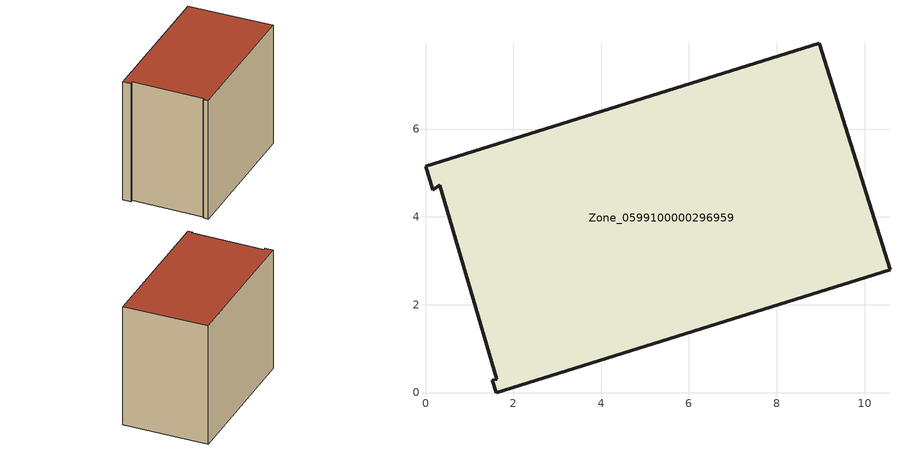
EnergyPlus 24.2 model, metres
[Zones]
Zone_0599100000296959
 floor ground (C_G): 0.32,4.72 0.17,4.62 0,5.15 8.97,7.95 10.58,2.8 1.61,0 1.52,0.28 1.62,0.3 z0
 wall outside (C_F): 1.61,0 10.58,2.8 8.97,7.95 0,5.15 0.17,4.62 0.32,4.72 1.62,0.3 1.52,0.28 1.61,0 z0:7.94
 roof outside (C_R): 0.17,4.62 0.32,4.72 1.62,0.3 1.52,0.28 1.61,0 10.58,2.8 8.97,7.95 0,5.15 z7.94
[BUILDING]
Pand.0599100000296959: North Axis=0; Terrain=City; Loads Convergence Tolerance Value=0.04; Temperature Convergence Tolerance Value=0.4; Solar Distribution=FullExterior; Maximum Number of Warmup Days=25; Minimum Number of Warmup Days=1
[Site:Location]
Rotterdam.The.Hague.AP_ZH_NLD Design_Conditions: Latitude=51.96; Longitude=4.45; Time Zone=1; Elevation=-4.5
[SITE:GROUNDTEMPERATURE:BUILDINGSURFACE]
18, 18, 18, 18, 18, 18, 18, 18, 18, 18, 18, 18
[MATERIAL] Thermal Absorptance=0.9; Solar Absorptance=0.7; Visible Absorptance=0.7
Name | Roughness | Thickness | Conductivity | Density | Specific Heat
G.TI.1975-1991 | MediumSmooth | 0.15 | 0.288461 | 540 | 1210
F.TI.1975-1991 | Rough | 0.3 | 0.230769 | 1920 | 840
R.TI.1975-1991 | MediumRough | 0.2 | 0.153846 | 1500 | 1000
[CONSTRUCTION]
C_G: G.TI.1975-1991
C_F: F.TI.1975-1991
C_R: R.TI.1975-1991
[ZONE]
Zone_0599100000296959: Type=1; Multiplier=1; Ceiling Height=Autocalculate; Volume=Autocalculate; Floor Area=autocalculate; Part of Total Floor Area=Yes
[ZONEINFILTRATION:DESIGNFLOWRATE]
Infil_Zone_0599100000296959: Zone or ZoneList or Space or SpaceList=Zone_0599100000296959; Schedule=AlwaysOn; Design Flow Rate Calculation Method=Flow/Area; Flow Rate per Floor Area=0.003; Constant Term Coefficient=1; Temperature Term Coefficient=0; Velocity Term Coefficient=0; Velocity Squared Term Coefficient=0
[HVACTEMPLATE:ZONE:IDEALLOADSAIRSYSTEM]
Zone_0599100000296959: Maximum Heating Supply Air Temperature=50; Minimum Cooling Supply Air Temperature=13; Maximum Heating Supply Air Humidity Ratio=0.0156; Minimum Cooling Supply Air Humidity Ratio=0.0077; Heating Limit=NoLimit; Cooling Limit=NoLimit; Dehumidification Control Type=ConstantSensibleHeatRatio; Cooling Sensible Heat Ratio=0.7; Dehumidification Setpoint=60; Humidification Control Type=None; Humidification Setpoint=30; Outdoor Air Method=None; Outdoor Air Flow Rate per Person=0.00944; Outdoor Air Flow Rate per Zone Floor Area=0; Outdoor Air Flow Rate per Zone=0; Demand Controlled Ventilation Type=None; Outdoor Air Economizer Type=NoEconomizer; Heat Recovery Type=None; Sensible Heat Recovery Effectiveness=0.7; Latent Heat Recovery Effectiveness=0.65
[ZONECONTROL:THERMOSTAT]
ThermostatControl_Zone_0599100000296959: Zone or ZoneList=Zone_0599100000296959; Control Type Schedule=DualSetpointControlType; Control 1=Thermostat_Zone_0599100000296959; Temperature Difference Between Cutout And Setpoint=0
[THERMOSTATSETPOINT:DUALSETPOINT]
Thermostat_Zone_0599100000296959: Heating Setpoint Temperature Schedule=HeatingSetpoint_Zone_0599100000296959; Cooling Setpoint Temperature Schedule=CoolingSetpoint_Zone_0599100000296959
[SCHEDULE:COMPACT]
HeatingSetpoint_Zone_0599100000296959: Through: 12/31, For: AllDays, Until: 24:00, 21
CoolingSetpoint_Zone_0599100000296959: Through: 12/31, For: AllDays, Until: 24:00, 24
DualSetpointControlType: Through: 12/31, For: AllDays, Until: 24:00, 4
AlwaysOn: Through: 12/31, For: AllDays, Until: 24:00, 1
